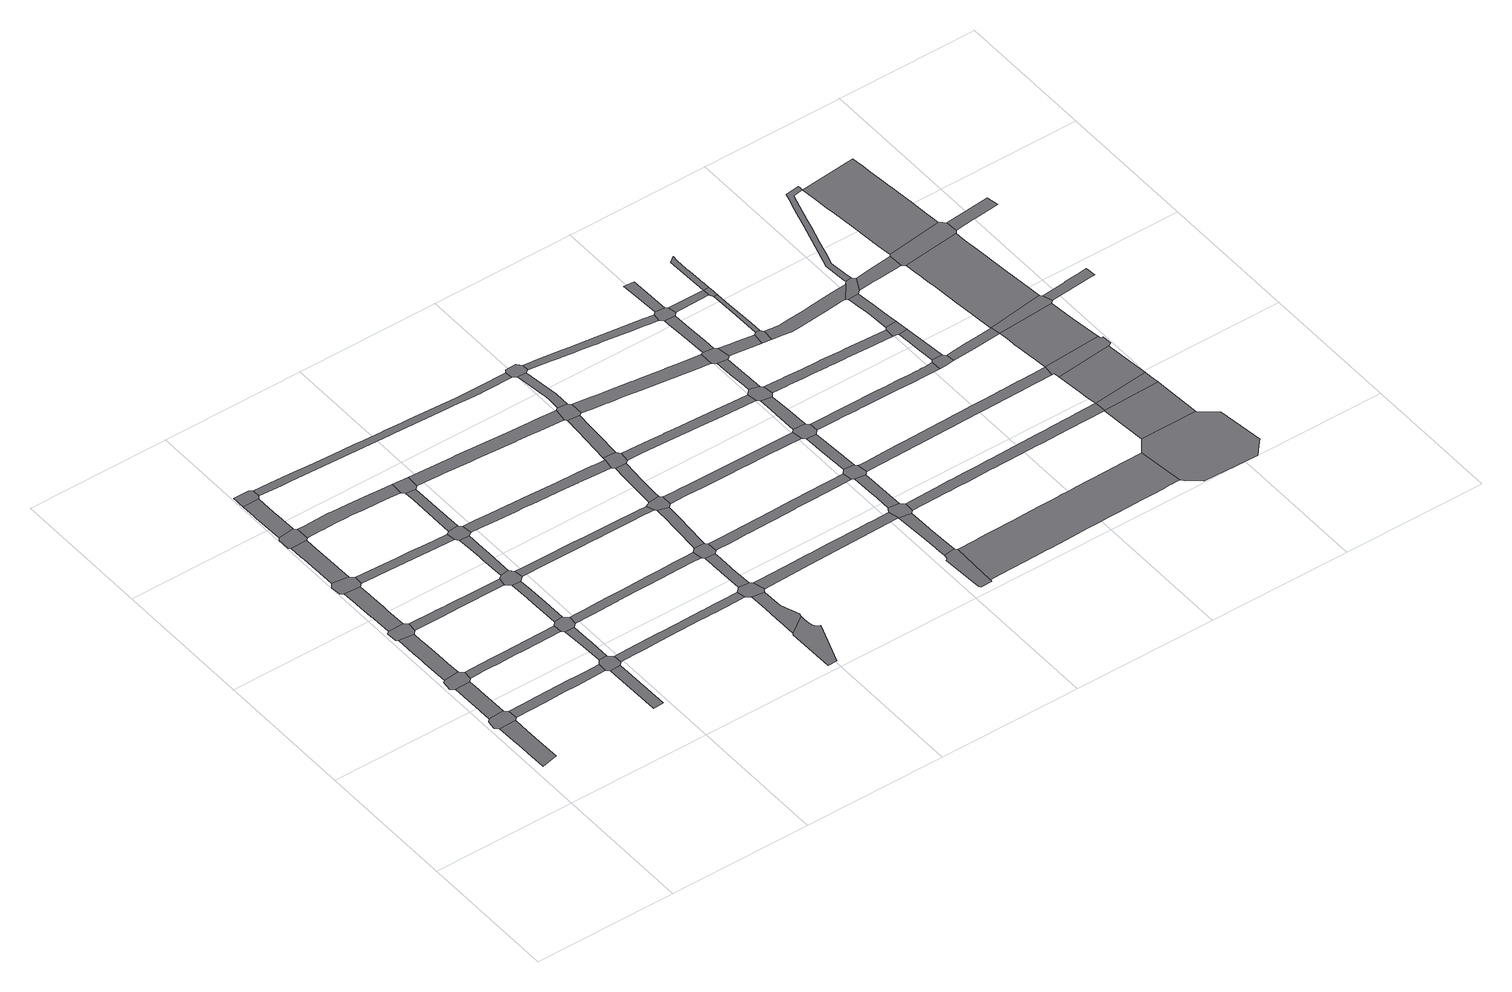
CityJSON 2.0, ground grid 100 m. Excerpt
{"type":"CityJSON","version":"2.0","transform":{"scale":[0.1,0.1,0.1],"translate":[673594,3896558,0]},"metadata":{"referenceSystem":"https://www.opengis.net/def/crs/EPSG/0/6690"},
"CityObjects":{
"road1":{"type":"Road","attributes":{"function":"9","usage":"9","RoadStructureAttribute.widthType":"2","RoadStructureAttribute.width":12.04,"RoadStructureAttribute.sectionType":"1"},"geometry":[{"type":"MultiSurface","lod":"1","boundaries":[[[0,1,2,3,4,5,6,7,8,9]]]}]},
"road2":{"type":"Road","attributes":{"function":"9","usage":"9","RoadStructureAttribute.widthType":"9","RoadStructureAttribute.width":-9999,"RoadStructureAttribute.sectionType":"9"},"geometry":[{"type":"MultiSurface","lod":"1","boundaries":[[[10,11,9,8,12,13,14,15]]]}]},
"road3":{"type":"Road","attributes":{"function":"9","usage":"9","RoadStructureAttribute.widthType":"2","RoadStructureAttribute.width":12.04,"RoadStructureAttribute.sectionType":"1"},"geometry":[{"type":"MultiSurface","lod":"1","boundaries":[[[14,16,17,18,19,20,21,22,23,15]]]}]},
"road4":{"type":"Road","attributes":{"function":"9","usage":"9","RoadStructureAttribute.widthType":"9","RoadStructureAttribute.width":-9999,"RoadStructureAttribute.sectionType":"9"},"geometry":[{"type":"MultiSurface","lod":"1","boundaries":[[[24,25,20,19,26,27,28,29]]]}]},
"road5":{"type":"Road","attributes":{"function":"9","usage":"9","RoadStructureAttribute.widthType":"2","RoadStructureAttribute.width":12.04,"RoadStructureAttribute.sectionType":"1"},"geometry":[{"type":"MultiSurface","lod":"1","boundaries":[[[28,30,31,32,33,34,35,36,37,38,39,40,41,29]]]}]},
"road6":{"type":"Road","attributes":{"function":"9","usage":"9","RoadStructureAttribute.widthType":"9","RoadStructureAttribute.width":-9999,"RoadStructureAttribute.sectionType":"9"},"geometry":[{"type":"MultiSurface","lod":"1","boundaries":[[[42,43,44,45,46,47,37,36]]]}]},
"road7":{"type":"Road","attributes":{"function":"9","usage":"9","RoadStructureAttribute.widthType":"2","RoadStructureAttribute.width":12.04,"RoadStructureAttribute.sectionType":"1"},"geometry":[{"type":"MultiSurface","lod":"1","boundaries":[[[48,49,50,51,52,45,44,53,54,55,56,57,58,59]]]}]},
"road8":{"type":"Road","attributes":{"function":"9","usage":"9","RoadStructureAttribute.widthType":"2","RoadStructureAttribute.width":6.28,"RoadStructureAttribute.sectionType":"1"},"geometry":[{"type":"MultiSurface","lod":"1","boundaries":[[[60,61,62,63,64,65,13,12,66,67,68,69,70,71]]]}]},
"road9":{"type":"Road","attributes":{"function":"9","usage":"9","RoadStructureAttribute.widthType":"9","RoadStructureAttribute.width":-9999,"RoadStructureAttribute.sectionType":"9"},"geometry":[{"type":"MultiSurface","lod":"1","boundaries":[[[72,59,58,73,74,75,76,77,78]]]}]},
"road10":{"type":"Road","attributes":{"function":"9","usage":"9","RoadStructureAttribute.widthType":"2","RoadStructureAttribute.width":12.04,"RoadStructureAttribute.sectionType":"1"},"geometry":[{"type":"MultiSurface","lod":"1","boundaries":[[[79,80,76,75,81,82,83,84]]]}]},
"road11":{"type":"Road","attributes":{"function":"9","usage":"9","RoadStructureAttribute.widthType":"2","RoadStructureAttribute.width":6.13,"RoadStructureAttribute.sectionType":"1"},"geometry":[{"type":"MultiSurface","lod":"1","boundaries":[[[85,86,87,88,89,90,91,92,93,94,95,96,97,98,99,100,101,102,103,104,27,26]]]}]},
"road12":{"type":"Road","attributes":{"function":"9","usage":"9","RoadStructureAttribute.widthType":"9","RoadStructureAttribute.width":-9999,"RoadStructureAttribute.sectionType":"9"},"geometry":[{"type":"MultiSurface","lod":"1","boundaries":[[[105,106,84,83,107,108,109,110]]]}]},
"road13":{"type":"Road","attributes":{"function":"9","usage":"9","RoadStructureAttribute.widthType":"2","RoadStructureAttribute.width":12.04,"RoadStructureAttribute.sectionType":"1"},"geometry":[{"type":"MultiSurface","lod":"1","boundaries":[[[111,112,113,114,115,116,110,109,117,118,119,120]]]}]},
"road14":{"type":"Road","attributes":{"function":"9","usage":"9","RoadStructureAttribute.widthType":"3","RoadStructureAttribute.width":5.9,"RoadStructureAttribute.sectionType":"1"},"geometry":[{"type":"MultiSurface","lod":"1","boundaries":[[[42,121,122,123,124,125,126,127,128,129,130,131,132,133,134,135,136,43]]]}]},
"road15":{"type":"Road","attributes":{"function":"9","usage":"9","RoadStructureAttribute.widthType":"9","RoadStructureAttribute.width":-9999,"RoadStructureAttribute.sectionType":"9"},"geometry":[{"type":"MultiSurface","lod":"1","boundaries":[[[137,138,111,120,139,140,141,142]]]}]},
"road16":{"type":"Road","attributes":{"function":"9","usage":"9","RoadStructureAttribute.widthType":"2","RoadStructureAttribute.width":6.34,"RoadStructureAttribute.sectionType":"1"},"geometry":[{"type":"MultiSurface","lod":"1","boundaries":[[[143,144,145,146,147,148,149]]]}]},
"road17":{"type":"Road","attributes":{"function":"9","usage":"9","RoadStructureAttribute.widthType":"9","RoadStructureAttribute.width":-9999,"RoadStructureAttribute.sectionType":"9"},"geometry":[{"type":"MultiSurface","lod":"1","boundaries":[[[70,147,146,150,151,152,153,71]]]}]},
"road18":{"type":"Road","attributes":{"function":"9","usage":"9","RoadStructureAttribute.widthType":"2","RoadStructureAttribute.width":6.92,"RoadStructureAttribute.sectionType":"1"},"geometry":[{"type":"MultiSurface","lod":"1","boundaries":[[[154,155,156,157,158,159,160,161,162,163,74,73]]]}]},
"road19":{"type":"Road","attributes":{"function":"9","usage":"9","RoadStructureAttribute.widthType":"3","RoadStructureAttribute.width":5.05,"RoadStructureAttribute.sectionType":"1"},"geometry":[{"type":"MultiSurface","lod":"1","boundaries":[[[152,164,165,166,167,168,169,170,153]]]}]},
"road20":{"type":"Road","attributes":{"function":"9","usage":"9","RoadStructureAttribute.widthType":"9","RoadStructureAttribute.width":-9999,"RoadStructureAttribute.sectionType":"9"},"geometry":[{"type":"MultiSurface","lod":"1","boundaries":[[[171,172,173,95,94,168,167,174,175]]]}]},
"road21":{"type":"Road","attributes":{"function":"9","usage":"9","RoadStructureAttribute.widthType":"2","RoadStructureAttribute.width":9.44,"RoadStructureAttribute.sectionType":"1"},"geometry":[{"type":"MultiSurface","lod":"1","boundaries":[[[176,177,178,179,180,181,182,108,107,183,184,185,186,187,188,189,190,191,192]]]}]},
"road22":{"type":"Road","attributes":{"function":"9","usage":"9","RoadStructureAttribute.widthType":"3","RoadStructureAttribute.width":5.29,"RoadStructureAttribute.sectionType":"1"},"geometry":[{"type":"MultiSurface","lod":"1","boundaries":[[[193,194,195,196,173,172,197,198,199]]]}]},
"road23":{"type":"Road","attributes":{"function":"9","usage":"9","RoadStructureAttribute.widthType":"9","RoadStructureAttribute.width":-9999,"RoadStructureAttribute.sectionType":"9"},"geometry":[{"type":"MultiSurface","lod":"1","boundaries":[[[200,201,202,203,129,128,193,199]]]}]},
"road24":{"type":"Road","attributes":{"function":"9","usage":"9","RoadStructureAttribute.widthType":"3","RoadStructureAttribute.width":5.35,"RoadStructureAttribute.sectionType":"1"},"geometry":[{"type":"MultiSurface","lod":"1","boundaries":[[[204,205,206,207,208,209,210,211,212,203,202]]]}]},
"road25":{"type":"Road","attributes":{"function":"9","usage":"9","RoadStructureAttribute.widthType":"9","RoadStructureAttribute.width":-9999,"RoadStructureAttribute.sectionType":"9"},"geometry":[{"type":"MultiSurface","lod":"1","boundaries":[[[213,214,158,157,208,207,215,216]]]}]},
"road26":{"type":"Road","attributes":{"function":"9","usage":"9","RoadStructureAttribute.widthType":"3","RoadStructureAttribute.width":5.78,"RoadStructureAttribute.sectionType":"1"},"geometry":[{"type":"MultiSurface","lod":"1","boundaries":[[[217,218,214,213,219,220,221,222,223]]]}]},
"road27":{"type":"Road","attributes":{"function":"9","usage":"9","RoadStructureAttribute.widthType":"2","RoadStructureAttribute.width":6.28,"RoadStructureAttribute.sectionType":"1"},"geometry":[{"type":"MultiSurface","lod":"1","boundaries":[[[224,225,226,227,228,229,230,231,232,233,234,235,236,237,238,239,240,151,150,241,242,243,244,245,246,247,248,249,250,251]]]}]},
"road28":{"type":"Road","attributes":{"function":"9","usage":"9","RoadStructureAttribute.widthType":"9","RoadStructureAttribute.width":-9999,"RoadStructureAttribute.sectionType":"9"},"geometry":[{"type":"MultiSurface","lod":"1","boundaries":[[[191,223,222,252,253,192]]]}]},
"road29":{"type":"Road","attributes":{"function":"9","usage":"9","RoadStructureAttribute.widthType":"2","RoadStructureAttribute.width":6.13,"RoadStructureAttribute.sectionType":"1"},"geometry":[{"type":"MultiSurface","lod":"1","boundaries":[[[254,255,256,257,258,259,260,261,262,263,264,265,266,267,171,175,268,269,270,271,272,273,274,275,276,277,278,279,280,281,282,283,284,285]]]}]},
"road30":{"type":"Road","attributes":{"function":"9","usage":"9","RoadStructureAttribute.widthType":"3","RoadStructureAttribute.width":5.9,"RoadStructureAttribute.sectionType":"1"},"geometry":[{"type":"MultiSurface","lod":"1","boundaries":[[[286,287,288,289,290,291,292,293,294,295,296,297,298,201,200,299,300,301,302,303,304,305,306,307,308,309]]]}]},
"road31":{"type":"Road","attributes":{"function":"9","usage":"9","RoadStructureAttribute.widthType":"3","RoadStructureAttribute.width":5.27,"RoadStructureAttribute.sectionType":"1"},"geometry":[{"type":"MultiSurface","lod":"1","boundaries":[[[310,311,312,313,314,315,316,317,318,319,320,321,322,323,324,325,140,139,326,327,328,329,330,331,332,333,334,335,336,337,338]]]}]},
"road32":{"type":"Road","attributes":{"function":"9","usage":"9","RoadStructureAttribute.widthType":"9","RoadStructureAttribute.width":-9999,"RoadStructureAttribute.sectionType":"9"},"geometry":[{"type":"MultiSurface","lod":"1","boundaries":[[[339,340,341,342,343,344,345,346,347,348,349,350,351,352]]]}]},
"road33":{"type":"Road","attributes":{"function":"9","usage":"9","RoadStructureAttribute.widthType":"2","RoadStructureAttribute.width":6.92,"RoadStructureAttribute.sectionType":"1"},"geometry":[{"type":"MultiSurface","lod":"1","boundaries":[[[215,353,354,355,356,357,358,359,360,361,362,363,364,365,366,367,368,369,370,371,372,373,374,216]]]}]},
"road34":{"type":"Road","attributes":{"function":"9","usage":"9","RoadStructureAttribute.widthType":"2","RoadStructureAttribute.width":8.14,"RoadStructureAttribute.sectionType":"1"},"geometry":[{"type":"MultiSurface","lod":"1","boundaries":[[[375,376,377,378,379,380,381,382,383,339,352]]]}]},
"road35":{"type":"Road","attributes":{"function":"9","usage":"9","RoadStructureAttribute.widthType":"9","RoadStructureAttribute.width":-9999,"RoadStructureAttribute.sectionType":"9"},"geometry":[{"type":"MultiSurface","lod":"1","boundaries":[[[380,379,384,385,386,387,388,224,251]]]}]},
"road36":{"type":"Road","attributes":{"function":"9","usage":"9","RoadStructureAttribute.widthType":"2","RoadStructureAttribute.width":8.14,"RoadStructureAttribute.sectionType":"1"},"geometry":[{"type":"MultiSurface","lod":"1","boundaries":[[[389,390,391,392,393,388,387,394,395,396,397]]]}]},
"road37":{"type":"Road","attributes":{"function":"9","usage":"9","RoadStructureAttribute.widthType":"2","RoadStructureAttribute.width":9.44,"RoadStructureAttribute.sectionType":"1"},"geometry":[{"type":"MultiSurface","lod":"1","boundaries":[[[252,398,399,400,401,402,403,404,405,406,407,408,409,410,411,412,413,414,415,416,417,418,419,420,421,422,423,424,425,426,253]]]}]},
"road38":{"type":"Road","attributes":{"function":"9","usage":"9","RoadStructureAttribute.widthType":"9","RoadStructureAttribute.width":-9999,"RoadStructureAttribute.sectionType":"9"},"geometry":[{"type":"MultiSurface","lod":"1","boundaries":[[[427,285,284,389,397,428,429,430]]]}]},
"road39":{"type":"Road","attributes":{"function":"9","usage":"9","RoadStructureAttribute.widthType":"2","RoadStructureAttribute.width":8.14,"RoadStructureAttribute.sectionType":"1"},"geometry":[{"type":"MultiSurface","lod":"1","boundaries":[[[431,432,433,434,427,430,435,436,437]]]}]},
"road40":{"type":"Road","attributes":{"function":"9","usage":"9","RoadStructureAttribute.widthType":"9","RoadStructureAttribute.width":-9999,"RoadStructureAttribute.sectionType":"9"},"geometry":[{"type":"MultiSurface","lod":"1","boundaries":[[[438,439,286,309,431,437,440,441]]]}]},
"road41":{"type":"Road","attributes":{"function":"9","usage":"9","RoadStructureAttribute.widthType":"2","RoadStructureAttribute.width":8.14,"RoadStructureAttribute.sectionType":"1"},"geometry":[{"type":"MultiSurface","lod":"1","boundaries":[[[442,443,439,438,444,445,446,447]]]}]},
"road42":{"type":"Road","attributes":{"function":"9","usage":"9","RoadStructureAttribute.widthType":"9","RoadStructureAttribute.width":-9999,"RoadStructureAttribute.sectionType":"9"},"geometry":[{"type":"MultiSurface","lod":"1","boundaries":[[[446,448,449,450,451,452,365,364,447]]]}]},
"road43":{"type":"Road","attributes":{"function":"9","usage":"9","RoadStructureAttribute.widthType":"2","RoadStructureAttribute.width":8.14,"RoadStructureAttribute.sectionType":"1"},"geometry":[{"type":"MultiSurface","lod":"1","boundaries":[[[453,454,455,456,457,451,450]]]}]},
"road44":{"type":"Road","attributes":{"function":"9","usage":"9","RoadStructureAttribute.widthType":"2","RoadStructureAttribute.width":7.29,"RoadStructureAttribute.sectionType":"1"},"geometry":[{"type":"MultiSurface","lod":"1","boundaries":[[[385,458,459,460,461,462,463,464,465,466,467,468,469,470,471,472,473,474,386]]]}]},
"road45":{"type":"Road","attributes":{"function":"9","usage":"9","RoadStructureAttribute.widthType":"9","RoadStructureAttribute.width":-9999,"RoadStructureAttribute.sectionType":"9"},"geometry":[{"type":"MultiSurface","lod":"1","boundaries":[[[414,413,456,455,475,476,477,478]]]}]},
"road46":{"type":"Road","attributes":{"function":"9","usage":"9","RoadStructureAttribute.widthType":"2","RoadStructureAttribute.width":6.65,"RoadStructureAttribute.sectionType":"1"},"geometry":[{"type":"MultiSurface","lod":"1","boundaries":[[[479,480,481,482,483,484,485,486,429,428,487,488,489,490,491,492,493,494,495,496,497,498,499,500,501,502,503,504]]]}]},
"road47":{"type":"Road","attributes":{"function":"9","usage":"9","RoadStructureAttribute.widthType":"2","RoadStructureAttribute.width":7.5,"RoadStructureAttribute.sectionType":"1"},"geometry":[{"type":"MultiSurface","lod":"1","boundaries":[[[477,505,506,507,508,509,510,478]]]}]},
"road48":{"type":"Road","attributes":{"function":"9","usage":"9","RoadStructureAttribute.widthType":"9","RoadStructureAttribute.width":-9999,"RoadStructureAttribute.sectionType":"9"},"geometry":[{"type":"MultiSurface","lod":"1","boundaries":[[[507,506,511,512,513,514,310,338]]]}]},
"road49":{"type":"Road","attributes":{"function":"9","usage":"9","RoadStructureAttribute.widthType":"2","RoadStructureAttribute.width":6.76,"RoadStructureAttribute.sectionType":"1"},"geometry":[{"type":"MultiSurface","lod":"1","boundaries":[[[440,515,516,517,518,519,520,521,522,523,524,525,526,527,528,529,530,531,532,533,441]]]}]},
"road50":{"type":"Road","attributes":{"function":"9","usage":"9","RoadStructureAttribute.widthType":"9","RoadStructureAttribute.width":-9999,"RoadStructureAttribute.sectionType":"9"},"geometry":[{"type":"MultiSurface","lod":"1","boundaries":[[[534,535,536,537,538,539,540,541,542,543]]]}]},
"road51":{"type":"Road","attributes":{"function":"9","usage":"9","RoadStructureAttribute.widthType":"2","RoadStructureAttribute.width":6.42,"RoadStructureAttribute.sectionType":"1"},"geometry":[{"type":"MultiSurface","lod":"1","boundaries":[[[544,545,546,547,548,549,550,449,448,551,552,553,554,555,556,557,558,559,560]]]}]},
"road52":{"type":"Road","attributes":{"function":"9","usage":"9","RoadStructureAttribute.widthType":"2","RoadStructureAttribute.width":7.52,"RoadStructureAttribute.sectionType":"1"},"geometry":[{"type":"MultiSurface","lod":"1","boundaries":[[[542,561,562,563,564,460,565,566,567,543]]]}]},
"road53":{"type":"Road","attributes":{"function":"9","usage":"9","RoadStructureAttribute.widthType":"2","RoadStructureAttribute.width":9.44,"RoadStructureAttribute.sectionType":"1"},"geometry":[{"type":"MultiSurface","lod":"1","boundaries":[[[568,569,570,571,572,573,574,575,576,577,578,476,475,579,580,581,582,583,584,585,586,587,588,589,590,591,592,593]]]}]},
"road54":{"type":"Road","attributes":{"function":"9","usage":"9","RoadStructureAttribute.widthType":"9","RoadStructureAttribute.width":-9999,"RoadStructureAttribute.sectionType":"9"},"geometry":[{"type":"MultiSurface","lod":"1","boundaries":[[[594,595,596,597,461,460,564]]]}]},
"road55":{"type":"Road","attributes":{"function":"9","usage":"9","RoadStructureAttribute.widthType":"2","RoadStructureAttribute.width":7.52,"RoadStructureAttribute.sectionType":"1"},"geometry":[{"type":"MultiSurface","lod":"1","boundaries":[[[598,599,600,601,602,603,604,605,597,596]]]}]},
"road56":{"type":"Road","attributes":{"function":"9","usage":"9","RoadStructureAttribute.widthType":"3","RoadStructureAttribute.width":5.3,"RoadStructureAttribute.sectionType":"1"},"geometry":[{"type":"MultiSurface","lod":"1","boundaries":[[[511,606,607,608,609,610,611,612,613,614,615,616,617,618,619,620,621,622,623,624,625,512]]]}]},
"road57":{"type":"Road","attributes":{"function":"9","usage":"9","RoadStructureAttribute.widthType":"9","RoadStructureAttribute.width":-9999,"RoadStructureAttribute.sectionType":"9"},"geometry":[{"type":"MultiSurface","lod":"1","boundaries":[[[626,504,503,601,600,627,628,629]]]}]},
"road58":{"type":"Road","attributes":{"function":"9","usage":"9","RoadStructureAttribute.widthType":"2","RoadStructureAttribute.width":7.52,"RoadStructureAttribute.sectionType":"1"},"geometry":[{"type":"MultiSurface","lod":"1","boundaries":[[[630,631,626,629,632,633,634]]]}]},
"road59":{"type":"Road","attributes":{"function":"9","usage":"9","RoadStructureAttribute.widthType":"9","RoadStructureAttribute.width":-9999,"RoadStructureAttribute.sectionType":"9"},"geometry":[{"type":"MultiSurface","lod":"1","boundaries":[[[635,636,526,525,634,633,637,638]]]}]},
"road60":{"type":"Road","attributes":{"function":"9","usage":"9","RoadStructureAttribute.widthType":"2","RoadStructureAttribute.width":7.52,"RoadStructureAttribute.sectionType":"1"},"geometry":[{"type":"MultiSurface","lod":"1","boundaries":[[[639,640,641,642,643,644,645,646,636,635]]]}]},
"road61":{"type":"Road","attributes":{"function":"9","usage":"9","RoadStructureAttribute.widthType":"9","RoadStructureAttribute.width":-9999,"RoadStructureAttribute.sectionType":"9"},"geometry":[{"type":"MultiSurface","lod":"1","boundaries":[[[559,643,642,647,648,649,650,651,652,560]]]}]},
"road62":{"type":"Road","attributes":{"function":"9","usage":"9","RoadStructureAttribute.widthType":"2","RoadStructureAttribute.width":7.52,"RoadStructureAttribute.sectionType":"1"},"geometry":[{"type":"MultiSurface","lod":"1","boundaries":[[[653,654,655,651,650,656,657,658,659,660,661]]]}]},
"road63":{"type":"Road","attributes":{"function":"9","usage":"9","RoadStructureAttribute.widthType":"9","RoadStructureAttribute.width":-9999,"RoadStructureAttribute.sectionType":"9"},"geometry":[{"type":"MultiSurface","lod":"1","boundaries":[[[660,662,663,664,665,666,593,592,661]]]}]},
"road64":{"type":"Road","attributes":{"function":"9","usage":"9","RoadStructureAttribute.widthType":"2","RoadStructureAttribute.width":7.09,"RoadStructureAttribute.sectionType":"1"},"geometry":[{"type":"MultiSurface","lod":"1","boundaries":[[[667,668,669,670,671,672,673,666,665]]]}]},
"road65":{"type":"Road","attributes":{"function":"9","usage":"1","RoadStructureAttribute.widthType":"1","RoadStructureAttribute.width":34.1,"RoadStructureAttribute.sectionType":"1"},"geometry":[{"type":"MultiSurface","lod":"1","boundaries":[[[674,675,676,677,678,679,680,681,682,683,684,685,686,687,688,689,690,691,692,693,694,695,696,697,698,699,700,701,702,703,704,705,706,707,708,709,710,711,712,541,540]]]}]},
"road66":{"type":"Road","attributes":{"function":"9","usage":"9","RoadStructureAttribute.widthType":"9","RoadStructureAttribute.width":-9999,"RoadStructureAttribute.sectionType":"9"},"geometry":[{"type":"MultiSurface","lod":"1","boundaries":[[[713,714,619,618,671,670,715,716]]]}]},
"road67":{"type":"Road","attributes":{"function":"9","usage":"9","RoadStructureAttribute.widthType":"2","RoadStructureAttribute.width":9.44,"RoadStructureAttribute.sectionType":"1"},"geometry":[{"type":"MultiSurface","lod":"1","boundaries":[[[717,718,664,663,719,720,721,722,723]]]}]},
"road68":{"type":"Road","attributes":{"function":"9","usage":"9","RoadStructureAttribute.widthType":"2","RoadStructureAttribute.width":7.09,"RoadStructureAttribute.sectionType":"1"},"geometry":[{"type":"MultiSurface","lod":"1","boundaries":[[[724,725,714,713,726,727]]]}]},
"road69":{"type":"Road","attributes":{"function":"9","usage":"9","RoadStructureAttribute.widthType":"2","RoadStructureAttribute.width":6.48,"RoadStructureAttribute.sectionType":"1"},"geometry":[{"type":"MultiSurface","lod":"1","boundaries":[[[637,728,729,730,731,732,733,734,735,736,737,738,739,740,741,742,743,744,745,746,747,748,749,750,751,752,753,754,755,756,757,638]]]}]},
"road70":{"type":"Road","attributes":{"function":"9","usage":"9","RoadStructureAttribute.widthType":"3","RoadStructureAttribute.width":4.22,"RoadStructureAttribute.sectionType":"1"},"geometry":[{"type":"MultiSurface","lod":"1","boundaries":[[[715,758,759,760,761,762,763,716]]]}]},
"road71":{"type":"Road","attributes":{"function":"9","usage":"9","RoadStructureAttribute.widthType":"2","RoadStructureAttribute.width":7.54,"RoadStructureAttribute.sectionType":"1"},"geometry":[{"type":"MultiSurface","lod":"1","boundaries":[[[764,765,766,767,768,769,770,771,772,773,774,775,776,777,778,779,780,781,782,783,784,785,786,595,594,787,788,789,790,791,792,793,794,795,796,797,798,799,800,801,802,803,804]]]}]},
"road72":{"type":"Road","attributes":{"function":"9","usage":"9","RoadStructureAttribute.widthType":"9","RoadStructureAttribute.width":-9999,"RoadStructureAttribute.sectionType":"9"},"geometry":[{"type":"MultiSurface","lod":"1","boundaries":[[[723,722,805,806,807,808,809]]]}]},
"road73":{"type":"Road","attributes":{"function":"9","usage":"9","RoadStructureAttribute.widthType":"2","RoadStructureAttribute.width":6.68,"RoadStructureAttribute.sectionType":"1"},"geometry":[{"type":"MultiSurface","lod":"1","boundaries":[[[810,811,812,813,814,815,816,817,818,819,820,649,648,821,822,823,824,825,826,827,828,829,830,831,832,833,834,835,836]]]}]},
"road74":{"type":"Road","attributes":{"function":"9","usage":"9","RoadStructureAttribute.widthType":"4","RoadStructureAttribute.width":3.44,"RoadStructureAttribute.sectionType":"1"},"geometry":[{"type":"MultiSurface","lod":"1","boundaries":[[[808,837,838,839,840,841,842,843,844,845,809]]]}]},
"road75":{"type":"Road","attributes":{"function":"9","usage":"9","RoadStructureAttribute.widthType":"2","RoadStructureAttribute.width":7.33,"RoadStructureAttribute.sectionType":"1"},"geometry":[{"type":"MultiSurface","lod":"1","boundaries":[[[846,847,848,849,850,851,852,853,854,855,856,857,858,859,860,861,862,863,864,865,866,867,868,628,627,869,870,871,872,873,874,875,876,877,878,879,880,881,882,883,884,885,886,887]]]}]},
"road76":{"type":"Road","attributes":{"function":"9","usage":"9","RoadStructureAttribute.widthType":"9","RoadStructureAttribute.width":-9999,"RoadStructureAttribute.sectionType":"9"},"geometry":[{"type":"MultiSurface","lod":"1","boundaries":[[[761,760,841,840,888,889,890]]]}]},
"road77":{"type":"Road","attributes":{"function":"9","usage":"9","RoadStructureAttribute.widthType":"4","RoadStructureAttribute.width":3.44,"RoadStructureAttribute.sectionType":"1"},"geometry":[{"type":"MultiSurface","lod":"1","boundaries":[[[891,892,761,890,893,894,895,896,897,898,899,900]]]}]},
"road78":{"type":"Road","attributes":{"function":"9","usage":"9","RoadStructureAttribute.widthType":"2","RoadStructureAttribute.width":9.44,"RoadStructureAttribute.sectionType":"1"},"geometry":[{"type":"MultiSurface","lod":"1","boundaries":[[[901,902,903,904,905,906,907,908,909,910,911,912,913,807,806,914,915,916,917,918,919,920,921,922,923,924,925,926]]]}]},
"road79":{"type":"Road","attributes":{"function":"9","usage":"9","RoadStructureAttribute.widthType":"9","RoadStructureAttribute.width":-9999,"RoadStructureAttribute.sectionType":"9"},"geometry":[{"type":"MultiSurface","lod":"1","boundaries":[[[927,744,743,928,929,930,931]]]}]},
"road80":{"type":"Road","attributes":{"function":"9","usage":"9","RoadStructureAttribute.widthType":"2","RoadStructureAttribute.width":6.52,"RoadStructureAttribute.sectionType":"1"},"geometry":[{"type":"MultiSurface","lod":"1","boundaries":[[[932,933,927,931,934,935,936]]]}]},
"road81":{"type":"Road","attributes":{"function":"9","usage":"9","RoadStructureAttribute.widthType":"9","RoadStructureAttribute.width":-9999,"RoadStructureAttribute.sectionType":"9"},"geometry":[{"type":"MultiSurface","lod":"1","boundaries":[[[835,937,936,935,938,939,836]]]}]},
"road82":{"type":"Road","attributes":{"function":"9","usage":"9","RoadStructureAttribute.widthType":"2","RoadStructureAttribute.width":6.52,"RoadStructureAttribute.sectionType":"1"},"geometry":[{"type":"MultiSurface","lod":"1","boundaries":[[[940,941,942,943,944,945,946,947,948,949,950,951,939,938]]]}]},
"road83":{"type":"Road","attributes":{"function":"9","usage":"9","RoadStructureAttribute.widthType":"9","RoadStructureAttribute.width":-9999,"RoadStructureAttribute.sectionType":"9"},"geometry":[{"type":"MultiSurface","lod":"1","boundaries":[[[946,952,953,954,955,956,901,926,947]]]}]},
"road84":{"type":"Road","attributes":{"function":"9","usage":"9","RoadStructureAttribute.widthType":"2","RoadStructureAttribute.width":6.48,"RoadStructureAttribute.sectionType":"1"},"geometry":[{"type":"MultiSurface","lod":"1","boundaries":[[[957,958,959,960,961,962,930,929,963,964]]]}]},
"road85":{"type":"Road","attributes":{"function":"9","usage":"9","RoadStructureAttribute.widthType":"9","RoadStructureAttribute.width":-9999,"RoadStructureAttribute.sectionType":"9"},"geometry":[{"type":"MultiSurface","lod":"1","boundaries":[[[693,965,966,967,968,969,970,971,972,973,694]]]}]},
"road86":{"type":"Road","attributes":{"function":"1","usage":"1","RoadStructureAttribute.widthType":"1","RoadStructureAttribute.width":35.46,"RoadStructureAttribute.sectionType":"7"},"geometry":[{"type":"MultiSurface","lod":"1","boundaries":[[[972,971,974,975,976,977,978,804,979]]]}]},
"road87":{"type":"Road","attributes":{"function":"9","usage":"9","RoadStructureAttribute.widthType":"2","RoadStructureAttribute.width":9.44,"RoadStructureAttribute.sectionType":"1"},"geometry":[{"type":"MultiSurface","lod":"1","boundaries":[[[980,981,953,952,982,983,984,985,986,987]]]}]},
"road88":{"type":"Road","attributes":{"function":"9","usage":"9","RoadStructureAttribute.widthType":"9","RoadStructureAttribute.width":-9999,"RoadStructureAttribute.sectionType":"9"},"geometry":[{"type":"MultiSurface","lod":"1","boundaries":[[[978,988,989,990,764,804]]]}]},
"road89":{"type":"Road","attributes":{"function":"1","usage":"1","RoadStructureAttribute.widthType":"1","RoadStructureAttribute.width":35.46,"RoadStructureAttribute.sectionType":"7"},"geometry":[{"type":"MultiSurface","lod":"1","boundaries":[[[764,990,991,992,993,994,995,996,997,998]]]}]},
"road90":{"type":"Road","attributes":{"function":"9","usage":"9","RoadStructureAttribute.widthType":"4","RoadStructureAttribute.width":3.79,"RoadStructureAttribute.sectionType":"1"},"geometry":[{"type":"MultiSurface","lod":"1","boundaries":[[[999,1000,1001,1002,1003,1004,1005,1006,1007,1008,1009,955,954,1010,1011,1012,1013,1014,1015,1016,1017,1018,1019]]]}]},
"road91":{"type":"Road","attributes":{"function":"9","usage":"9","RoadStructureAttribute.widthType":"9","RoadStructureAttribute.width":-9999,"RoadStructureAttribute.sectionType":"9"},"geometry":[{"type":"MultiSurface","lod":"1","boundaries":[[[886,1020,993,992,1021,1022,1023,1024,887]]]}]},
"road92":{"type":"Road","attributes":{"function":"1","usage":"1","RoadStructureAttribute.widthType":"1","RoadStructureAttribute.width":35.46,"RoadStructureAttribute.sectionType":"7"},"geometry":[{"type":"MultiSurface","lod":"1","boundaries":[[[1025,1026,1027,1028,1029,887,1024,1030,1031,957,1032]]]}]},
"road93":{"type":"Road","attributes":{"function":"9","usage":"9","RoadStructureAttribute.widthType":"9","RoadStructureAttribute.width":-9999,"RoadStructureAttribute.sectionType":"9"},"geometry":[{"type":"MultiSurface","lod":"1","boundaries":[[[1033,1034,958,957,1031,1035]]]}]},
"road94":{"type":"Road","attributes":{"function":"2","usage":"1","RoadStructureAttribute.widthType":"1","RoadStructureAttribute.width":35.46,"RoadStructureAttribute.sectionType":"1"},"geometry":[{"type":"MultiSurface","lod":"1","boundaries":[[[1036,1037,1038,1039,1040,1041,1042,1043,958,1034,1044,1045,1046,1047,1048,1049,1050,1051,1052,1053,1054,1055]]]}]},
"road95":{"type":"Road","attributes":{"function":"9","usage":"9","RoadStructureAttribute.widthType":"9","RoadStructureAttribute.width":-9999,"RoadStructureAttribute.sectionType":"9"},"geometry":[{"type":"MultiSurface","lod":"1","boundaries":[[[1056,1055,1054,1057,1058,1059,1060,1061,980,987]]]}]},
"road96":{"type":"Road","attributes":{"function":"1","usage":"1","RoadStructureAttribute.widthType":"1","RoadStructureAttribute.width":35.46,"RoadStructureAttribute.sectionType":"7"},"geometry":[{"type":"MultiSurface","lod":"1","boundaries":[[[1062,1063,1064,1065,1066,1067,1068,1069,1070,1071,1072,1073,1074,1075,1019,1076,1077,1078,1079,1080,1081,1082,1083,1084,1061,1060]]]}]},
"road97":{"type":"Road","attributes":{"function":"9","usage":"9","RoadStructureAttribute.widthType":"2","RoadStructureAttribute.width":7.01,"RoadStructureAttribute.sectionType":"1"},"geometry":[{"type":"MultiSurface","lod":"1","boundaries":[[[1085,1086,1087,1088,1089,1090,1091,1092,1033,1035]]]}]},
"road98":{"type":"Road","attributes":{"function":"9","usage":"9","RoadStructureAttribute.widthType":"2","RoadStructureAttribute.width":9,"RoadStructureAttribute.sectionType":"1"},"geometry":[{"type":"MultiSurface","lod":"1","boundaries":[[[1093,1094,1095,1096,1058,1057]]]}]}
},
"vertices":[
[58,613,0],[59,594,0],[61,470,0],[62,361,0],[62,358,0],[179,384,0],[176,580,0],[174,717,0],[174,777,0],[56,776,0],
[39,864,0],[31,799,0],[194,798,0],[191,868,0],[168,889,0],[59,883,0],
[165,1040,0],[165,1068,0],[163,1165,0],[162,1214,0],[54,1210,0],[57,1049,0],[57,1022,0],[58,968,0],
[36,1301,0],[26,1231,0],[183,1237,0],[189,1298,0],[160,1326,0],[50,1313,0],
[158,1388,0],[154,1548,0],[154,1555,0],[153,1576,0],[152,1616,0],[150,1691,0],[149,1743,0],[43,1757,0],[45,1616,0],[47,1534,0],[47,1505,0],[48,1435,0],
[174,1772,0],[180,1837,0],[154,1857,0],[45,1857,0],[27,1842,0],[32,1768,0],
[36,2164,0],[37,2154,0],[40,2020,0],[41,2017,0],[41,1996,0],[151,2005,0],[151,2037,0],[150,2051,0],[148,2171,0],[148,2185,0],[146,2271,0],[33,2278,0],
[754,874,0],[697,873,0],[639,873,0],[484,871,0],[398,870,0],[291,869,0],[309,800,0],[410,801,0],[562,804,0],[647,805,0],[864,809,0],[867,875,0],
[12,2295,0],[169,2292,0],[174,2356,0],[144,2384,0],[30,2396,0],[18,2383,0],[5,2367,0],
[24,2693,0],[25,2663,0],[139,2665,0],[139,2698,0],[137,2788,0],[22,2787,0],
[246,1238,0],[278,1238,0],[329,1239,0],[391,1239,0],[442,1240,0],[516,1241,0],[578,1241,0],[587,1241,0],[687,1242,0],[858,1244,0],[857,1306,0],[756,1305,0],[718,1304,0],[688,1304,0],[627,1303,0],[586,1302,0],[526,1302,0],[514,1302,0],[388,1300,0],[315,1299,0],
[10,2888,0],[8,2798,0],[154,2806,0],[152,2901,0],[136,2920,0],[22,2903,0],
[16,3249,0],[17,3177,0],[18,3147,0],[18,3125,0],[20,2976,0],[20,2972,0],[134,3025,0],[133,3063,0],[133,3110,0],[130,3251,0],
[248,1772,0],[373,1772,0],[445,1772,0],[516,1772,0],[642,1772,0],[661,1772,0],[740,1772,0],[839,1773,0],[848,1830,0],[759,1831,0],[604,1832,0],[536,1833,0],[469,1834,0],[451,1834,0],[372,1835,0],[366,1835,0],
[15,3315,0],[15,3289,0],[147,3271,0],[147,3328,0],[126,3345,0],[14,3343,0],
[892,372,0],[967,377,0],[967,380,0],[960,792,0],[887,788,0],[888,743,0],[891,375,0],
[982,816,0],[979,877,0],[949,907,0],[892,907,0],
[269,2288,0],[286,2288,0],[369,2285,0],[844,2269,0],[836,2330,0],[685,2336,0],[570,2341,0],[484,2344,0],[422,2346,0],[380,2348,0],
[948,1002,0],[947,1061,0],[946,1109,0],[945,1222,0],[878,1226,0],[885,1057,0],[890,944,0],
[976,1311,0],[944,1342,0],[881,1333,0],[962,1240,0],[972,1250,0],
[761,2883,0],[681,2887,0],[524,2896,0],[408,2902,0],[387,2903,0],[250,2900,0],[214,2900,0],[260,2807,0],[272,2807,0],[370,2808,0],[446,2808,0],[486,2806,0],[571,2802,0],[669,2797,0],[761,2792,0],[837,2788,0],[842,2879,0],
[874,1741,0],[877,1598,0],[878,1537,0],[880,1409,0],[940,1540,0],[938,1670,0],[936,1738,0],
[967,1768,0],[960,1831,0],[935,1859,0],[875,1851,0],
[934,1895,0],[933,2047,0],[933,2114,0],[932,2241,0],[864,2245,0],[867,2142,0],[869,2086,0],[869,2056,0],[870,2026,0],
[932,2353,0],[860,2348,0],[958,2260,0],[952,2333,0],
[859,2693,0],[859,2595,0],[928,2566,0],[927,2647,0],[925,2726,0],[925,2762,0],[858,2767,0],
[1902,889,0],[1787,888,0],[1785,888,0],[1726,887,0],[1643,886,0],[1641,886,0],[1570,885,0],[1568,885,0],[1512,884,0],[1439,883,0],[1405,883,0],[1361,882,0],[1301,882,0],[1244,881,0],[1166,880,0],[1151,880,0],[1086,879,0],[1015,817,0],[1095,818,0],[1171,819,0],[1281,821,0],[1580,826,0],[1612,826,0],[1677,827,0],[1687,827,0],[1750,828,0],[1844,830,0],[1915,831,0],
[948,2782,0],[953,2873,0],
[1835,1328,0],[1753,1326,0],[1707,1325,0],[1619,1323,0],[1591,1323,0],[1554,1322,0],[1520,1321,0],[1365,1318,0],[1266,1316,0],[1204,1315,0],[1113,1313,0],[1111,1313,0],[1085,1313,0],[1040,1312,0],[1188,1253,0],[1189,1253,0],[1208,1254,0],[1293,1255,0],[1303,1255,0],[1321,1255,0],[1340,1255,0],[1456,1257,0],[1508,1258,0],[1521,1258,0],[1522,1258,0],[1609,1259,0],[1645,1260,0],[1650,1260,0],[1781,1262,0],[1838,1262,0],[1914,1263,0],[1906,1329,0],
[1927,1819,0],[1914,1819,0],[1878,1820,0],[1859,1820,0],[1816,1820,0],[1786,1821,0],[1767,1821,0],[1671,1822,0],[1540,1824,0],[1481,1824,0],[1380,1826,0],[1161,1828,0],[1036,1830,0],[1150,1768,0],[1342,1767,0],[1403,1767,0],[1481,1767,0],[1516,1767,0],[1519,1767,0],[1614,1767,0],[1769,1766,0],[1862,1766,0],[1908,1766,0],[1946,1766,0],
[1968,3259,0],[1771,3259,0],[1691,3259,0],[1600,3260,0],[1452,3267,0],[1263,3276,0],[1217,3278,0],[1084,3284,0],[1063,3285,0],[1038,3286,0],[938,3291,0],[870,3294,0],[719,3301,0],[549,3309,0],[411,3316,0],[317,3320,0],[308,3264,0],[373,3262,0],[1094,3232,0],[1115,3231,0],[1311,3223,0],[1349,3222,0],[1511,3215,0],[1550,3214,0],[1663,3209,0],[1748,3205,0],[1762,3205,0],[1789,3204,0],[1971,3206,0],
[1949,403,0],[1941,392,0],[1948,52,0],[2010,55,0],[2123,359,0],[2108,364,0],[2096,374,0],[2090,383,0],[2085,392,0],[2082,401,0],[2079,419,0],[2076,462,0],[2076,476,0],[2077,491,0],
[1020,2258,0],[1153,2252,0],[1281,2246,0],[1343,2244,0],[1396,2241,0],[1508,2236,0],[1640,2230,0],[1728,2227,0],[1733,2226,0],[1814,2223,0],[1886,2220,0],[1964,2216,0],[1978,2292,0],[1951,2293,0],[1903,2295,0],[1882,2296,0],[1774,2300,0],[1759,2301,0],[1631,2306,0],[1435,2314,0],[1151,2325,0],[1039,2330,0],
[2079,504,0],[2083,515,0],[2064,567,0],[2036,643,0],[2034,792,0],[1947,805,0],[1949,670,0],[1950,567,0],[1951,497,0],
[2040,807,0],[2052,816,0],[2028,899,0],[2009,912,0],[1934,918,0],
[1930,1242,0],[1931,1171,0],[1931,1162,0],[1932,1092,0],[1932,1089,0],[2003,1074,0],[2003,1089,0],[2002,1226,0],[2002,1240,0],
[1001,2779,0],[1015,2778,0],[1105,2773,0],[1149,2770,0],[1330,2759,0],[1358,2758,0],[1404,2755,0],[1535,2747,0],[1600,2743,0],[1647,2741,0],[1665,2740,0],[1787,2732,0],[1798,2731,0],[1919,2724,0],[1925,2724,0],[1995,2720,0],[2009,2815,0],[1936,2819,0],[1894,2822,0],[1849,2824,0],[1840,2825,0],[1758,2829,0],[1754,2829,0],[1734,2830,0],[1623,2836,0],[1536,2841,0],[1383,2849,0],[1294,2854,0],[1268,2856,0],
[1932,1352,0],[2023,1262,0],[2022,1334,0],[2006,1353,0],
[1959,1752,0],[1956,1699,0],[1956,1697,0],[1934,1372,0],[2017,1542,0],[2020,1581,0],[2029,1731,0],
[2037,1843,0],[1962,1838,0],[2054,1751,0],[2055,1826,0],
[1978,2112,0],[1973,2023,0],[2037,1888,0],[2046,2020,0],[2059,2193,0],[1983,2195,0],
[2078,2209,0],[2090,2281,0],[2067,2308,0],[1980,2315,0],[1978,2295,0],
[2079,2495,0],[2086,2598,0],[2093,2695,0],[2011,2703,0],[1995,2497,0],
[2396,825,0],[3045,840,0],[3061,841,0],[3043,913,0],[2929,912,0],[2876,911,0],[2872,911,0],[2786,910,0],[2659,908,0],[2645,908,0],[2594,907,0],[2497,906,0],[2462,905,0],[2442,905,0],[2366,904,0],[2346,904,0],[2072,900,0],
[2112,2708,0],[2111,2801,0],[2095,2821,0],[2028,2827,0],
[2930,1345,0],[2878,1345,0],[2783,1344,0],[2653,1342,0],[2589,1341,0],[2491,1340,0],[2195,1336,0],[2110,1335,0],[2063,1262,0],[2104,1263,0],[2183,1264,0],[2262,1266,0],[2266,1266,0],[2447,1269,0],[2460,1269,0],[2540,1270,0],[2618,1272,0],[2628,1272,0],[2716,1274,0],[2732,1274,0],[2855,1276,0],[2927,1277,0],[2942,1277,0],[2975,1278,0],[3040,1279,0],[3032,1347,0],
[2096,2933,0],[2066,3186,0],[2002,3188,0],[2030,2956,0],[2032,2945,0],[2035,2917,0],
[2087,3201,0],[2088,3253,0],[2060,3284,0],[1983,3280,0],
[2172,1753,0],[2305,1751,0],[2504,1750,0],[2561,1749,0],[2659,1748,0],[2722,1747,0],[2795,1747,0],[2859,1746,0],[2931,1745,0],[3000,1745,0],[3022,1745,0],[3010,1817,0],[2710,1820,0],[2656,1820,0],[2504,1822,0],[2251,1824,0],[2174,1825,0],[2148,1825,0],[2086,1826,0],
[3077,382,0],[3062,371,0],[3078,71,0],[3088,60,0],[3167,61,0],[3167,74,0],[3167,77,0],[3174,407,0],[3160,422,0],[3080,409,0],
[2841,2248,0],[2818,2249,0],[2470,2264,0],[2395,2268,0],[2394,2268,0],[2289,2272,0],[2203,2276,0],[2190,2208,0],[2416,2198,0],[2503,2194,0],[2526,2193,0],[2603,2190,0],[2724,2185,0],[2825,2181,0],[2925,2176,0],[3009,2173,0],[2997,2241,0],
[3151,652,0],[3151,656,0],[3148,729,0],[3145,822,0],[3070,647,0],[3073,581,0],[3079,434,0],
[2848,2709,0],[2746,2721,0],[2742,2721,0],[2556,2745,0],[2541,2746,0],[2509,2750,0],[2457,2757,0],[2386,2766,0],[2336,2772,0],[2286,2779,0],[2246,2784,0],[2180,2699,0],[2275,2687,0],[2279,2686,0],[2295,2684,0],[2357,2676,0],[2361,2676,0],[2422,2668,0],[2516,2655,0],[2559,2650,0],[2825,2615,0],[2924,2602,0],[2952,2598,0],[2973,2595,0],[2990,2593,0],[2992,2692,0],
[3164,844,0],[3169,914,0],[3141,939,0],[3065,946,0],
[3137,1096,0],[3135,1173,0],[3133,1260,0],[3058,1270,0],[3062,1095,0],[3062,1094,0],[3064,1000,0],[3064,996,0],
[2245,3180,0],[2305,3171,0],[2309,3171,0],[2387,3160,0],[2434,3154,0],[2525,3141,0],[2549,3138,0],[2603,3131,0],[2797,3104,0],[2809,3103,0],[2872,3094,0],[2910,3089,0],[2970,3081,0],[2977,3139,0],[2911,3147,0],[2585,3189,0],[2403,3213,0],[2356,3219,0],[2199,3239,0],[2156,3245,0],
[3058,1376,0],[3156,1279,0],[3144,1355,0],[3129,1369,0],
[3049,1576,0],[3053,1501,0],[3122,1541,0],[3114,1720,0],[3042,1721,0],
[3115,1832,0],[3028,1836,0],[3138,1748,0],[3136,1813,0],
[3109,1979,0],[3109,1984,0],[3104,2093,0],[3102,2139,0],[3027,2152,0],[3028,2125,0],[3028,2052,0],[3028,1997,0],
[3112,2153,0],[3124,2169,0],[3114,2242,0],[3098,2259,0],[3032,2277,0],[3007,2251,0],
[3026,2421,0],[3027,2403,0],[3029,2342,0],[3097,2324,0],[3096,2340,0],[3096,2358,0],[3095,2406,0],[3091,2563,0],[3019,2570,0],
[3103,2572,0],[3116,2582,0],[3101,2674,0],[3083,2691,0],[3012,2701,0],
[3081,2774,0],[3076,2927,0],[3074,2990,0],[3072,3056,0],[2996,3060,0],[2998,3020,0],[3003,2898,0],
[3241,78,0],[3507,83,0],[3585,85,0],[3616,85,0],[3745,88,0],[3897,91,0],[3986,92,0],[4054,94,0],[4122,95,0],[4186,96,0],[4217,97,0],[4250,98,0],[4322,99,0],[4380,100,0],[4403,101,0],[4466,102,0],[4518,103,0],[4534,103,0],[4555,103,0],[4591,104,0],[4554,431,0],[4330,427,0],[4304,427,0],[4151,424,0],[4071,423,0],[4013,422,0],[3949,421,0],[3943,421,0],[3890,420,0],[3792,418,0],[3672,416,0],[3597,414,0],[3523,413,0],[3498,413,0],[3430,412,0],[3408,411,0],[3335,410,0],[3331,410,0],[3305,409,0],
[3066,3151,0],[3000,3155,0],[3092,3079,0],[3081,3135,0],
[3237,2655,0],[3177,2663,0],[3156,2577,0],[3212,2570,0],[3264,2564,0],[3337,2555,0],[3347,2640,0],
[2984,3445,0],[2991,3309,0],[3062,3282,0],[3056,3440,0],
[3154,1748,0],[3280,1747,0],[3338,1747,0],[3383,1746,0],[3432,1746,0],[3463,1746,0],[3478,1745,0],[3642,1744,0],[3746,1743,0],[3770,1743,0],[3861,1742,0],[3909,1741,0],[3956,1741,0],[4000,1741,0],[4021,1740,0],[4042,1740,0],[4042,1811,0],[3990,1808,0],[3951,1808,0],[3949,1808,0],[3916,1808,0],[3860,1809,0],[3803,1809,0],[3709,1809,0],[3705,1809,0],[3634,1810,0],[3522,1811,0],[3517,1811,0],[3420,1811,0],[3414,1811,0],
[3133,3080,0],[3230,3082,0],[3340,3084,0],[3343,3135,0],[3340,3135,0],[3155,3135,0],
[4599,943,0],[4596,943,0],[4453,940,0],[4400,939,0],[4385,938,0],[4276,936,0],[4255,936,0],[4238,936,0],[4141,934,0],[4114,933,0],[4043,932,0],[3921,929,0],[3879,928,0],[3808,927,0],[3792,927,0],[3710,925,0],[3614,923,0],[3564,922,0],[3524,921,0],[3523,921,0],[3505,921,0],[3448,920,0],[3446,920,0],[3422,847,0],[3448,847,0],[3494,847,0],[3586,848,0],[3669,849,0],[3753,850,0],[3779,851,0],[3850,851,0],[3880,852,0],[4036,853,0],[4106,854,0],[4127,854,0],[4218,855,0],[4246,856,0],[4266,856,0],[4337,857,0],[4600,860,0],[4603,860,0],
[3352,2553,0],[3402,2546,0],[3413,2631,0],[3397,2653,0],[3367,2654,0],
[3851,2213,0],[3740,2218,0],[3707,2219,0],[3672,2220,0],[3643,2221,0],[3527,2226,0],[3509,2226,0],[3388,2231,0],[3266,2236,0],[3240,2237,0],[3184,2239,0],[3232,2165,0],[3243,2165,0],[3349,2161,0],[3435,2158,0],[3445,2157,0],[3523,2155,0],[3529,2154,0],[3578,2153,0],[3585,2152,0],[3656,2150,0],[3659,2150,0],[3855,2142,0],[3870,2142,0],[3939,2139,0],[3995,2137,0],[3997,2208,0],
[3394,2735,0],[3387,2975,0],[3386,2981,0],[3384,3054,0],[3358,3058,0],[3359,2999,0],[3360,2942,0],[3361,2900,0],[3362,2880,0],
[4550,1377,0],[4456,1375,0],[4363,1374,0],[4355,1374,0],[4227,1371,0],[4219,1371,0],[4164,1370,0],[4085,1369,0],[4011,1367,0],[3995,1367,0],[3960,1366,0],[3914,1365,0],[3870,1365,0],[3786,1363,0],[3771,1363,0],[3682,1361,0],[3636,1360,0],[3485,1357,0],[3439,1356,0],[3390,1356,0],[3343,1355,0],[3208,1352,0],[3164,1351,0],[3292,1281,0],[3342,1282,0],[3371,1282,0],[3436,1283,0],[3537,1285,0],[3610,1286,0],[3695,1287,0],[3709,1288,0],[3738,1288,0],[3774,1289,0],[3795,1289,0],[3851,1290,0],[3871,1290,0],[4027,1293,0],[4377,1298,0],[4405,1298,0],[4442,1299,0],[4543,1301,0],[4553,1377,0],
[3383,3086,0],[3382,3123,0],[3382,3136,0],
[3334,3450,0],[3343,3138,0],[3380,3181,0],[3379,3211,0],[3379,3232,0],[3376,3316,0],[3375,3348,0],[3372,3442,0],[3376,3477,0],[3376,3480,0],
[4046,2671,0],[3959,2662,0],[3940,2661,0],[3841,2651,0],[3730,2640,0],[3705,2637,0],[3637,2631,0],[3589,2626,0],[3558,2622,0],[3515,2618,0],[3488,2622,0],[3472,2624,0],[3444,2627,0],[3483,2536,0],[3538,2529,0],[3545,2529,0],[3614,2535,0],[3678,2540,0],[3680,2540,0],[3699,2542,0],[3828,2555,0],[3835,2555,0],[3905,2562,0],[3942,2566,0],[3943,2566,0],[3965,2568,0],
[4056,1829,0],[4093,1744,0],[4154,1749,0],[4149,1812,0],[4130,1830,0],
[4040,2050,0],[4047,1960,0],[4113,1991,0],[4099,2134,0],[4035,2127,0],
[4017,2136,0],[4089,2231,0],[4010,2223,0],
[4082,2302,0],[4077,2350,0],[4075,2367,0],[4071,2405,0],[4071,2408,0],[4064,2470,0],[4055,2561,0],[3982,2555,0],[3992,2445,0],[3993,2444,0],[4001,2360,0],[4003,2334,0],
[4078,2582,0],[4128,2677,0],[4106,2695,0],[4063,2689,0],[4048,2673,0],
[4516,1778,0],[4503,1846,0],[4500,1846,0],[4387,1835,0],[4293,1826,0],[4172,1814,0],[4337,1763,0],[4514,1777,0],
[4612,87,0],[4704,11,0],[5091,1,0],[5147,63,0],[5187,109,0],[5147,439,0],[5031,532,0],[4629,530,0],[4567,448,0],
[5026,600,0],[5025,616,0],[5020,698,0],[5009,867,0],[5008,870,0],[4603,857,0],
[4406,2709,0],[4271,2693,0],[4149,2587,0],[4193,2590,0],[4218,2592,0],[4237,2593,0],[4245,2594,0],[4410,2605,0],
[5002,945,0],[5001,948,0],[4998,983,0],
[4980,1159,0],[4966,1300,0],[4566,1259,0],[4573,1191,0],[4581,1115,0],[4584,1085,0],[4592,1010,0],[4599,946,0],
[4338,3528,0],[4279,3520,0],[4241,3515,0],[4228,3470,0],[4206,3398,0],[4202,3383,0],[4197,3367,0],[4174,3289,0],[4155,3225,0],[4049,2866,0],[4062,2704,0],[4101,2751,0],[4089,2869,0],[4117,2964,0],[4146,3064,0],[4186,3198,0],[4205,3264,0],[4238,3378,0],[4268,3479,0],[4340,3488,0],[4343,3488,0],
[4562,1301,0],[4990,1314,0],[4989,1384,0],[4970,1384,0],[4966,1406,0],
[4524,1691,0],[4528,1649,0],[4535,1575,0],[4543,1492,0],[4545,1466,0],[4938,1625,0],[4920,1802,0],[4517,1775,0],
[4918,1888,0],[4904,1904,0],[4937,1821,0],
[4441,2500,0],[4444,2474,0],[4451,2400,0],[4457,2332,0],[4466,2238,0],[4475,2145,0],[4480,2085,0],[4503,1849,0],[4896,1992,0],[4888,2074,0],[4887,2086,0],[4880,2160,0],[4879,2167,0],[4873,2235,0],[4855,2432,0],[4854,2447,0],[4845,2539,0],[4844,2556,0],[4840,2637,0],[4433,2587,0],
[4422,2596,0],[4854,2655,0],[4850,2745,0],[4831,2761,0],[4812,2777,0],[4414,2721,0],
[4804,2866,0],[4803,2879,0],[4791,3016,0],[4786,3064,0],[4783,3099,0],[4782,3112,0],[4774,3201,0],[4773,3209,0],[4765,3298,0],[4758,3373,0],[4754,3420,0],[4752,3442,0],[4746,3499,0],[4744,3528,0],[4343,3485,0],[4352,3387,0],[4362,3278,0],[4369,3207,0],[4382,3060,0],[4394,2930,0],[4397,2896,0],[4399,2875,0],[4404,2826,0],
[5254,1850,0],[5276,1852,0],[5269,1927,0],[5215,1918,0],[5187,1915,0],[5160,1912,0],[5095,1906,0],[5093,1906,0],
[5006,2674,0],[5009,2674,0],[5188,2691,0],[5173,2775,0]
]}
